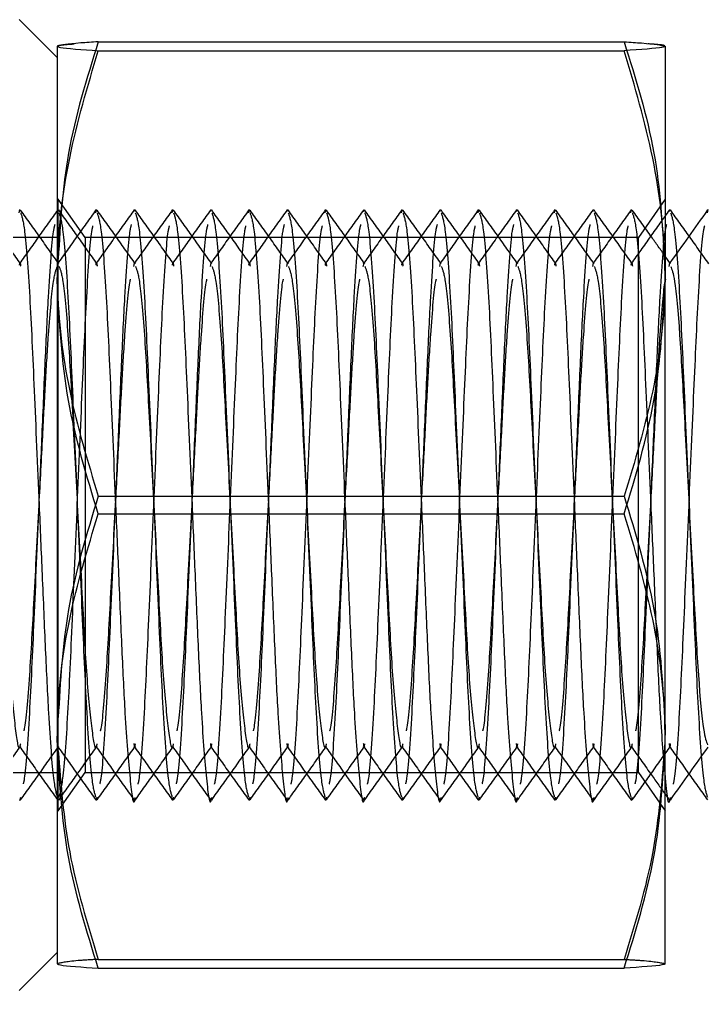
# Model space of a CAD drawing. Header units: metres. Extents: x 0 to 21025, y 0 to 14850.
# Drawn here: x 2282.36 to 2300.36, y 13171.98 to 13197.38 of the extents above; entities that cross this region are included whole.
import ezdxf

# ---------------------------------------------------------------- set-up
doc = ezdxf.new("R2010")
doc.units = ezdxf.units.M
doc.header["$LTSCALE"] = 25
doc.linetypes.add('HIDDEN2', pattern=[4.7625, 3.175, -1.5875])
doc.layers.add('SL4', color=4, linetype='Continuous')
doc.layers.add('ST1', color=7, linetype='HIDDEN2')

msp = doc.modelspace()

# ---------------------------------------------------------------- linework, layer by layer
at = {"layer": 'SL4'}
for p, q in [((2283.346, 13196.381), (2282.346, 13197.381)), ((2283.347, 13196.683), (2283.346, 13196.681)), ((2283.346, 13196.68), (2283.346, 13190.507)), ((2284.418, 13196.795), (2298.174, 13196.795)), ((2299.246, 13196.68), (2299.246, 13190.507)), ((2284.418, 13196.564), (2298.174, 13196.564)), ((2300.352, 13192.324), (2300.37, 13192.409)), ((2299.39, 13190.988), (2299.246, 13191.191)), ((2283.346, 13190.507), (2283.346, 13178.509)), ((2299.246, 13178.509), (2299.246, 13190.507)), ((2284.418, 13184.45), (2298.174, 13184.45)), ((2283.346, 13178.509), (2283.346, 13172.683)), ((2299.246, 13172.683), (2299.246, 13178.509)), ((2299.246, 13177.119), (2299.36, 13176.958)), ((2282.346, 13171.981), (2283.346, 13172.981)), ((2284.418, 13172.567), (2298.174, 13172.567)), ((2299.245, 13172.68), (2299.246, 13172.681))]:
    msp.add_line(p, q, dxfattribs=at)
for points, knots in [([(2284.418, 13196.795), (2284.256, 13196.785), (2283.628, 13196.748), (2283.466, 13196.709), (2283.346, 13196.68)], [0, 0, 0, 0, 0.2575513, 1, 1, 1, 1]), ([(2283.346, 13196.68), (2283.362, 13196.669), (2283.421, 13196.63), (2283.996, 13196.592), (2284.418, 13196.564)], [0, 0, 0, 0, 0.268634, 1, 1, 1, 1]), ([(2298.174, 13196.795), (2298.336, 13196.785), (2298.964, 13196.748), (2299.126, 13196.709), (2299.246, 13196.68)], [0, 0, 0, 0, 0.257551, 1, 1, 1, 1]), ([(2299.246, 13196.68), (2299.23, 13196.669), (2299.171, 13196.63), (2298.595, 13196.592), (2298.174, 13196.564)], [0, 0, 0, 0, 0.268634, 1, 1, 1, 1]), ([(2283.346, 13190.507), (2283.347, 13190.651), (2283.357, 13191.738), (2283.591, 13193.788), (2284.14, 13195.633), (2284.418, 13196.564)], [0, 0, 0, 0, 0.0700986, 0.5307888, 1, 1, 1, 1]), ([(2299.246, 13190.507), (2299.244, 13190.651), (2299.235, 13191.738), (2299.001, 13193.788), (2298.451, 13195.633), (2298.174, 13196.564)], [0, 0, 0, 0, 0.0700986, 0.5307888, 1, 1, 1, 1]), ([(2300.354, 13192.397), (2300.187, 13192.162), (2299.859, 13191.702), (2299.531, 13191.241), (2299.37, 13191.016)], [0, 0, 0, 0, 0.510193, 1, 1, 1, 1]), ([(2299.391, 13190.923), (2299.424, 13190.841), (2299.498, 13190.656), (2299.627, 13189.253), (2299.74, 13187.167), (2299.87, 13184.681), (2300.001, 13182.196), (2300.113, 13180.107), (2300.245, 13178.683), (2300.322, 13178.497), (2300.357, 13178.41)], [0, 0, 0, 0, 0.106972, 0.238781, 0.365377, 0.496042, 0.626708, 0.753304, 0.885113, 1, 1, 1, 1]), ([(2284.418, 13184.45), (2284.118, 13185.434), (2283.513, 13187.419), (2283.402, 13189.472), (2283.346, 13190.507)], [0, 0, 0, 0, 0.495458, 1, 1, 1, 1]), ([(2298.174, 13184.45), (2298.473, 13185.434), (2299.078, 13187.419), (2299.19, 13189.472), (2299.246, 13190.507)], [0, 0, 0, 0, 0.495458, 1, 1, 1, 1]), ([(2283.346, 13178.509), (2283.347, 13178.65), (2283.357, 13179.716), (2283.591, 13181.727), (2284.14, 13183.537), (2284.418, 13184.45)], [0, 0, 0, 0, 0.0700986, 0.5307888, 1, 1, 1, 1]), ([(2299.246, 13178.509), (2299.244, 13178.65), (2299.235, 13179.716), (2299.001, 13181.727), (2298.451, 13183.537), (2298.174, 13184.45)], [0, 0, 0, 0, 0.070099, 0.530789, 1, 1, 1, 1]), ([(2284.418, 13172.567), (2284.118, 13173.532), (2283.513, 13175.48), (2283.402, 13177.493), (2283.346, 13178.509)], [0, 0, 0, 0, 0.495458, 1, 1, 1, 1]), ([(2298.174, 13172.567), (2298.473, 13173.532), (2299.078, 13175.48), (2299.19, 13177.493), (2299.246, 13178.509)], [0, 0, 0, 0, 0.495458, 1, 1, 1, 1]), ([(2299.386, 13176.965), (2299.553, 13177.2), (2299.881, 13177.661), (2300.21, 13178.121), (2300.371, 13178.347)], [0, 0, 0, 0, 0.509687, 1, 1, 1, 1]), ([(2299.246, 13177.563), (2299.246, 13177.553), (2299.29, 13176.986), (2299.335, 13176.767), (2299.382, 13177.006), (2299.387, 13177.035)], [0, 0, 0, 0, 0.015423, 0.878672, 1, 1, 1, 1]), ([(2283.346, 13172.683), (2283.362, 13172.672), (2283.421, 13172.633), (2283.996, 13172.595), (2284.418, 13172.567)], [0, 0, 0, 0, 0.268634, 1, 1, 1, 1]), ([(2299.246, 13172.683), (2299.23, 13172.672), (2299.171, 13172.633), (2298.595, 13172.595), (2298.174, 13172.567)], [0, 0, 0, 0, 0.268634, 1, 1, 1, 1])]:
    msp.add_open_spline(points, degree=3, knots=knots, dxfattribs=at)
at = {"layer": 'ST1'}
for p, q in [((2299.246, 13196.681), (2299.245, 13196.683)), ((2283.371, 13192.681), (2283.346, 13192.681)), ((2284.071, 13191.681), (2283.371, 13192.681)), ((2283.371, 13176.681), (2283.371, 13192.68)), ((2299.246, 13192.681), (2298.546, 13191.681)), ((2282.352, 13192.324), (2282.37, 13192.409)), ((2284.352, 13192.324), (2284.37, 13192.409)), ((2285.359, 13192.357), (2285.37, 13192.409)), ((2286.352, 13192.324), (2286.37, 13192.409)), ((2287.359, 13192.357), (2287.37, 13192.409)), ((2288.352, 13192.324), (2288.37, 13192.409)), ((2289.359, 13192.357), (2289.37, 13192.409)), ((2290.352, 13192.324), (2290.37, 13192.409)), ((2291.359, 13192.357), (2291.37, 13192.409)), ((2292.352, 13192.324), (2292.37, 13192.409)), ((2293.359, 13192.357), (2293.37, 13192.409)), ((2294.352, 13192.324), (2294.37, 13192.409)), ((2295.359, 13192.357), (2295.37, 13192.409)), ((2296.352, 13192.324), (2296.37, 13192.409)), ((2297.359, 13192.357), (2297.37, 13192.409)), ((2298.352, 13192.324), (2298.37, 13192.409)), ((2299.359, 13192.357), (2299.37, 13192.409)), ((2283.346, 13191.681), (2258.346, 13191.681)), ((2284.071, 13191.681), (2284.071, 13177.682)), ((2298.546, 13191.681), (2284.071, 13191.681)), ((2298.546, 13177.681), (2298.546, 13191.68)), ((2285.35, 13190.923), (2285.37, 13191.003)), ((2287.35, 13190.923), (2287.37, 13191.003)), ((2289.35, 13190.923), (2289.37, 13191.003)), ((2291.35, 13190.923), (2291.37, 13191.003)), ((2293.35, 13190.923), (2293.37, 13191.003)), ((2295.35, 13190.923), (2295.37, 13191.003)), ((2297.35, 13190.923), (2297.37, 13191.003)), ((2299.37, 13191.016), (2299.35, 13190.988)), ((2299.35, 13190.923), (2299.37, 13191.003)), ((2284.418, 13184.912), (2298.174, 13184.912)), ((2283.346, 13178.855), (2283.351, 13178.453)), ((2299.246, 13178.855), (2299.24, 13178.453)), ((2258.346, 13177.681), (2283.346, 13177.681)), ((2283.371, 13176.681), (2284.071, 13177.681)), ((2284.071, 13177.681), (2298.546, 13177.681)), ((2298.546, 13177.681), (2299.246, 13176.681)), ((2282.37, 13176.954), (2282.389, 13177.042)), ((2284.37, 13176.954), (2284.389, 13177.042)), ((2286.37, 13176.954), (2286.389, 13177.042)), ((2288.37, 13176.954), (2288.389, 13177.042)), ((2290.37, 13176.954), (2290.389, 13177.042)), ((2292.37, 13176.954), (2292.389, 13177.042)), ((2294.37, 13176.954), (2294.389, 13177.042)), ((2296.37, 13176.954), (2296.389, 13177.042)), ((2298.37, 13176.954), (2298.389, 13177.042)), ((2283.346, 13176.681), (2283.371, 13176.681)), ((2284.418, 13172.798), (2298.174, 13172.798)), ((2299.222, 13172.68), (2299.246, 13172.683))]:
    msp.add_line(p, q, dxfattribs=at)
for points, knots in [([(2283.355, 13196.683), (2283.36, 13196.692), (2283.372, 13196.712), (2283.645, 13196.731), (2283.789, 13196.741)], [0, 0, 0, 0, 0.475202, 1, 1, 1, 1]), ([(2284.418, 13196.795), (2284.116, 13195.83), (2283.534, 13193.968), (2283.424, 13192.043), (2283.371, 13191.115)], [0, 0, 0, 0, 0.518025, 1, 1, 1, 1]), ([(2298.174, 13196.795), (2298.475, 13195.83), (2299.06, 13193.958), (2299.17, 13192.023), (2299.223, 13191.085)], [0, 0, 0, 0, 0.5152999, 1, 1, 1, 1]), ([(2299.237, 13196.683), (2299.231, 13196.692), (2299.219, 13196.712), (2298.946, 13196.731), (2298.803, 13196.741)], [0, 0, 0, 0, 0.475213, 1, 1, 1, 1]), ([(2282.39, 13190.989), (2282.222, 13191.223), (2281.888, 13191.693), (2281.553, 13192.163), (2281.386, 13192.397)], [0, 0, 0, 0, 0.499937, 1, 1, 1, 1]), ([(2283.36, 13192.404), (2283.193, 13192.169), (2282.859, 13191.7), (2282.525, 13191.231), (2282.357, 13190.997)], [0, 0, 0, 0, 0.500035, 1, 1, 1, 1]), ([(2283.39, 13190.988), (2283.223, 13191.223), (2282.889, 13191.692), (2282.554, 13192.161), (2282.387, 13192.395)], [0, 0, 0, 0, 0.49997, 1, 1, 1, 1]), ([(2282.389, 13192.32), (2282.423, 13192.218), (2282.498, 13191.992), (2282.627, 13190.27), (2282.74, 13187.721), (2282.853, 13185.083), (2282.954, 13182.757), (2283.033, 13180.862), (2283.127, 13178.922), (2283.246, 13177.34), (2283.323, 13177.113), (2283.359, 13177.006)], [0, 0, 0, 0, 0.1083278, 0.2394956, 0.3654849, 0.4955173, 0.5738097, 0.663359, 0.7524373, 0.8836052, 1, 1, 1, 1]), ([(2284.354, 13192.397), (2284.187, 13192.162), (2283.852, 13191.692), (2283.518, 13191.223), (2283.35, 13190.988)], [0, 0, 0, 0, 0.50006, 1, 1, 1, 1]), ([(2284.39, 13190.989), (2284.222, 13191.223), (2283.888, 13191.693), (2283.553, 13192.163), (2283.386, 13192.397)], [0, 0, 0, 0, 0.499937, 1, 1, 1, 1]), ([(2283.387, 13192.327), (2283.422, 13192.224), (2283.497, 13191.997), (2283.627, 13190.271), (2283.74, 13187.719), (2283.87, 13184.681), (2284.001, 13181.643), (2284.113, 13179.092), (2284.243, 13177.367), (2284.318, 13177.141), (2284.352, 13177.038)], [0, 0, 0, 0, 0.110571, 0.242596, 0.369408, 0.50029, 0.631172, 0.757984, 0.890008, 1, 1, 1, 1]), ([(2285.36, 13192.404), (2285.193, 13192.169), (2284.859, 13191.7), (2284.525, 13191.231), (2284.357, 13190.997)], [0, 0, 0, 0, 0.500035, 1, 1, 1, 1]), ([(2285.39, 13190.988), (2285.223, 13191.223), (2284.889, 13191.692), (2284.554, 13192.161), (2284.387, 13192.395)], [0, 0, 0, 0, 0.49997, 1, 1, 1, 1]), ([(2284.389, 13192.32), (2284.423, 13192.218), (2284.498, 13191.992), (2284.627, 13190.27), (2284.74, 13187.721), (2284.853, 13185.083), (2284.954, 13182.756), (2285.033, 13180.868), (2285.127, 13178.898), (2285.25, 13177.427), (2285.335, 13176.76), (2285.382, 13177.005), (2285.387, 13177.035)], [0, 0, 0, 0, 0.105235, 0.232658, 0.35505, 0.481371, 0.557428, 0.64442, 0.730956, 0.858379, 0.982548, 1, 1, 1, 1]), ([(2286.354, 13192.397), (2286.187, 13192.162), (2285.852, 13191.692), (2285.518, 13191.223), (2285.35, 13190.988)], [0, 0, 0, 0, 0.5000596, 1, 1, 1, 1]), ([(2286.39, 13190.989), (2286.222, 13191.223), (2285.888, 13191.693), (2285.553, 13192.163), (2285.386, 13192.397)], [0, 0, 0, 0, 0.499937, 1, 1, 1, 1]), ([(2285.387, 13192.327), (2285.422, 13192.224), (2285.497, 13191.997), (2285.627, 13190.271), (2285.74, 13187.719), (2285.87, 13184.681), (2286.001, 13181.643), (2286.113, 13179.092), (2286.243, 13177.367), (2286.318, 13177.141), (2286.352, 13177.038)], [0, 0, 0, 0, 0.110571, 0.242596, 0.369408, 0.50029, 0.631172, 0.757984, 0.890008, 1, 1, 1, 1]), ([(2287.36, 13192.404), (2287.193, 13192.169), (2286.859, 13191.7), (2286.525, 13191.231), (2286.357, 13190.997)], [0, 0, 0, 0, 0.500035, 1, 1, 1, 1]), ([(2287.39, 13190.988), (2287.223, 13191.223), (2286.889, 13191.692), (2286.554, 13192.161), (2286.387, 13192.395)], [0, 0, 0, 0, 0.49997, 1, 1, 1, 1]), ([(2286.389, 13192.32), (2286.423, 13192.218), (2286.498, 13191.992), (2286.627, 13190.27), (2286.74, 13187.721), (2286.853, 13185.083), (2286.954, 13182.756), (2287.033, 13180.868), (2287.127, 13178.898), (2287.25, 13177.427), (2287.335, 13176.76), (2287.382, 13177.005), (2287.387, 13177.035)], [0, 0, 0, 0, 0.1052351, 0.2326582, 0.3550505, 0.4813706, 0.5574277, 0.6444204, 0.7309556, 0.8583788, 0.9825482, 1, 1, 1, 1]), ([(2288.354, 13192.397), (2288.187, 13192.162), (2287.852, 13191.692), (2287.518, 13191.223), (2287.35, 13190.988)], [0, 0, 0, 0, 0.50006, 1, 1, 1, 1]), ([(2288.39, 13190.989), (2288.222, 13191.223), (2287.888, 13191.693), (2287.553, 13192.163), (2287.386, 13192.397)], [0, 0, 0, 0, 0.499937, 1, 1, 1, 1]), ([(2287.387, 13192.327), (2287.422, 13192.224), (2287.497, 13191.997), (2287.627, 13190.271), (2287.74, 13187.719), (2287.87, 13184.681), (2288.001, 13181.643), (2288.113, 13179.092), (2288.243, 13177.367), (2288.318, 13177.141), (2288.352, 13177.038)], [0, 0, 0, 0, 0.110571, 0.242596, 0.369408, 0.50029, 0.631172, 0.757984, 0.890008, 1, 1, 1, 1]), ([(2289.36, 13192.404), (2289.193, 13192.169), (2288.859, 13191.7), (2288.525, 13191.231), (2288.357, 13190.997)], [0, 0, 0, 0, 0.500035, 1, 1, 1, 1]), ([(2289.39, 13190.988), (2289.223, 13191.223), (2288.889, 13191.692), (2288.554, 13192.161), (2288.387, 13192.395)], [0, 0, 0, 0, 0.49997, 1, 1, 1, 1]), ([(2288.389, 13192.32), (2288.423, 13192.218), (2288.498, 13191.992), (2288.627, 13190.27), (2288.74, 13187.721), (2288.853, 13185.083), (2288.954, 13182.756), (2289.033, 13180.868), (2289.127, 13178.898), (2289.25, 13177.427), (2289.335, 13176.76), (2289.382, 13177.005), (2289.387, 13177.035)], [0, 0, 0, 0, 0.105235, 0.232658, 0.35505, 0.481371, 0.557428, 0.64442, 0.730956, 0.858379, 0.982548, 1, 1, 1, 1]), ([(2290.354, 13192.397), (2290.187, 13192.162), (2289.852, 13191.692), (2289.518, 13191.223), (2289.35, 13190.988)], [0, 0, 0, 0, 0.5000596, 1, 1, 1, 1]), ([(2290.39, 13190.989), (2290.222, 13191.223), (2289.888, 13191.693), (2289.553, 13192.163), (2289.386, 13192.397)], [0, 0, 0, 0, 0.4999369, 1, 1, 1, 1]), ([(2289.387, 13192.327), (2289.422, 13192.224), (2289.497, 13191.997), (2289.627, 13190.271), (2289.74, 13187.719), (2289.87, 13184.681), (2290.001, 13181.643), (2290.113, 13179.092), (2290.243, 13177.367), (2290.318, 13177.141), (2290.352, 13177.038)], [0, 0, 0, 0, 0.110571, 0.242596, 0.369408, 0.50029, 0.631172, 0.757984, 0.890008, 1, 1, 1, 1]), ([(2291.36, 13192.404), (2291.193, 13192.169), (2290.859, 13191.7), (2290.525, 13191.231), (2290.357, 13190.997)], [0, 0, 0, 0, 0.500035, 1, 1, 1, 1]), ([(2291.39, 13190.988), (2291.223, 13191.223), (2290.889, 13191.692), (2290.554, 13192.161), (2290.387, 13192.395)], [0, 0, 0, 0, 0.49997, 1, 1, 1, 1]), ([(2290.389, 13192.32), (2290.423, 13192.218), (2290.498, 13191.992), (2290.627, 13190.27), (2290.74, 13187.721), (2290.853, 13185.083), (2290.954, 13182.756), (2291.033, 13180.868), (2291.127, 13178.898), (2291.25, 13177.427), (2291.335, 13176.76), (2291.382, 13177.005), (2291.387, 13177.035)], [0, 0, 0, 0, 0.105235, 0.232658, 0.35505, 0.481371, 0.557428, 0.64442, 0.730956, 0.858379, 0.982548, 1, 1, 1, 1]), ([(2292.354, 13192.397), (2292.187, 13192.162), (2291.852, 13191.692), (2291.518, 13191.223), (2291.35, 13190.988)], [0, 0, 0, 0, 0.50006, 1, 1, 1, 1]), ([(2292.39, 13190.989), (2292.222, 13191.223), (2291.888, 13191.693), (2291.553, 13192.163), (2291.386, 13192.397)], [0, 0, 0, 0, 0.499937, 1, 1, 1, 1]), ([(2291.387, 13192.327), (2291.422, 13192.224), (2291.497, 13191.997), (2291.627, 13190.271), (2291.74, 13187.719), (2291.87, 13184.681), (2292.001, 13181.643), (2292.113, 13179.092), (2292.243, 13177.367), (2292.318, 13177.141), (2292.352, 13177.038)], [0, 0, 0, 0, 0.1105714, 0.242596, 0.3694081, 0.5002899, 0.6311716, 0.7579837, 0.8900083, 1, 1, 1, 1]), ([(2293.36, 13192.404), (2293.193, 13192.169), (2292.859, 13191.7), (2292.525, 13191.231), (2292.357, 13190.997)], [0, 0, 0, 0, 0.500035, 1, 1, 1, 1]), ([(2293.39, 13190.988), (2293.223, 13191.223), (2292.889, 13191.692), (2292.554, 13192.161), (2292.387, 13192.395)], [0, 0, 0, 0, 0.49997, 1, 1, 1, 1]), ([(2292.389, 13192.32), (2292.423, 13192.218), (2292.498, 13191.992), (2292.627, 13190.27), (2292.74, 13187.721), (2292.853, 13185.083), (2292.954, 13182.756), (2293.033, 13180.868), (2293.127, 13178.898), (2293.25, 13177.427), (2293.335, 13176.76), (2293.382, 13177.005), (2293.387, 13177.035)], [0, 0, 0, 0, 0.105235, 0.232658, 0.35505, 0.481371, 0.557428, 0.64442, 0.730956, 0.858379, 0.982548, 1, 1, 1, 1]), ([(2294.354, 13192.397), (2294.187, 13192.162), (2293.852, 13191.692), (2293.518, 13191.223), (2293.35, 13190.988)], [0, 0, 0, 0, 0.50006, 1, 1, 1, 1]), ([(2294.39, 13190.989), (2294.222, 13191.223), (2293.888, 13191.693), (2293.553, 13192.163), (2293.386, 13192.397)], [0, 0, 0, 0, 0.499937, 1, 1, 1, 1]), ([(2293.387, 13192.327), (2293.422, 13192.224), (2293.497, 13191.997), (2293.627, 13190.271), (2293.74, 13187.719), (2293.87, 13184.681), (2294.001, 13181.643), (2294.113, 13179.092), (2294.243, 13177.367), (2294.318, 13177.141), (2294.352, 13177.038)], [0, 0, 0, 0, 0.1105714, 0.242596, 0.3694081, 0.5002899, 0.6311716, 0.7579837, 0.8900083, 1, 1, 1, 1]), ([(2295.36, 13192.404), (2295.193, 13192.169), (2294.859, 13191.7), (2294.525, 13191.231), (2294.357, 13190.997)], [0, 0, 0, 0, 0.5000352, 1, 1, 1, 1]), ([(2295.39, 13190.988), (2295.223, 13191.223), (2294.889, 13191.692), (2294.554, 13192.161), (2294.387, 13192.395)], [0, 0, 0, 0, 0.49997, 1, 1, 1, 1]), ([(2294.389, 13192.32), (2294.423, 13192.218), (2294.498, 13191.992), (2294.627, 13190.27), (2294.74, 13187.721), (2294.853, 13185.083), (2294.954, 13182.756), (2295.033, 13180.868), (2295.127, 13178.898), (2295.25, 13177.427), (2295.335, 13176.76), (2295.382, 13177.005), (2295.387, 13177.035)], [0, 0, 0, 0, 0.105235, 0.232658, 0.35505, 0.481371, 0.557428, 0.64442, 0.730956, 0.858379, 0.982548, 1, 1, 1, 1]), ([(2296.354, 13192.397), (2296.187, 13192.162), (2295.852, 13191.692), (2295.518, 13191.223), (2295.35, 13190.988)], [0, 0, 0, 0, 0.50006, 1, 1, 1, 1]), ([(2296.39, 13190.989), (2296.222, 13191.223), (2295.888, 13191.693), (2295.553, 13192.163), (2295.386, 13192.397)], [0, 0, 0, 0, 0.499937, 1, 1, 1, 1]), ([(2295.387, 13192.327), (2295.422, 13192.224), (2295.497, 13191.997), (2295.627, 13190.271), (2295.74, 13187.719), (2295.87, 13184.681), (2296.001, 13181.643), (2296.113, 13179.092), (2296.243, 13177.367), (2296.318, 13177.141), (2296.352, 13177.038)], [0, 0, 0, 0, 0.1105714, 0.242596, 0.3694081, 0.5002899, 0.6311716, 0.7579837, 0.8900083, 1, 1, 1, 1]), ([(2297.36, 13192.404), (2297.193, 13192.169), (2296.859, 13191.7), (2296.525, 13191.231), (2296.357, 13190.997)], [0, 0, 0, 0, 0.5000352, 1, 1, 1, 1]), ([(2297.39, 13190.988), (2297.223, 13191.223), (2296.889, 13191.692), (2296.554, 13192.161), (2296.387, 13192.395)], [0, 0, 0, 0, 0.49997, 1, 1, 1, 1]), ([(2296.389, 13192.32), (2296.423, 13192.218), (2296.498, 13191.992), (2296.627, 13190.27), (2296.74, 13187.721), (2296.853, 13185.083), (2296.954, 13182.756), (2297.033, 13180.868), (2297.127, 13178.898), (2297.25, 13177.427), (2297.335, 13176.76), (2297.382, 13177.005), (2297.387, 13177.035)], [0, 0, 0, 0, 0.105235, 0.232658, 0.35505, 0.481371, 0.557428, 0.64442, 0.730956, 0.858379, 0.982548, 1, 1, 1, 1]), ([(2298.354, 13192.397), (2298.187, 13192.162), (2297.852, 13191.692), (2297.518, 13191.223), (2297.35, 13190.988)], [0, 0, 0, 0, 0.5000596, 1, 1, 1, 1]), ([(2298.39, 13190.989), (2298.222, 13191.223), (2297.888, 13191.693), (2297.553, 13192.163), (2297.386, 13192.397)], [0, 0, 0, 0, 0.4999369, 1, 1, 1, 1]), ([(2297.387, 13192.327), (2297.422, 13192.224), (2297.497, 13191.997), (2297.627, 13190.271), (2297.74, 13187.719), (2297.87, 13184.681), (2298.001, 13181.643), (2298.113, 13179.092), (2298.243, 13177.367), (2298.318, 13177.141), (2298.352, 13177.038)], [0, 0, 0, 0, 0.1105714, 0.242596, 0.3694081, 0.5002899, 0.6311716, 0.7579837, 0.8900083, 1, 1, 1, 1]), ([(2299.36, 13192.404), (2299.193, 13192.169), (2298.859, 13191.7), (2298.525, 13191.231), (2298.357, 13190.997)], [0, 0, 0, 0, 0.500035, 1, 1, 1, 1]), ([(2299.246, 13191.191), (2299.127, 13191.358), (2298.841, 13191.759), (2298.554, 13192.161), (2298.387, 13192.395)], [0, 0, 0, 0, 0.4159309, 1, 1, 1, 1]), ([(2298.389, 13192.32), (2298.423, 13192.218), (2298.498, 13191.992), (2298.627, 13190.27), (2298.74, 13187.721), (2298.853, 13185.084), (2298.954, 13182.755), (2299.033, 13180.873), (2299.126, 13178.89), (2299.201, 13178.056), (2299.246, 13177.563)], [0, 0, 0, 0, 0.122915, 0.271746, 0.414701, 0.562244, 0.651079, 0.752687, 0.85376, 1, 1, 1, 1]), ([(2300.39, 13190.989), (2300.222, 13191.223), (2299.888, 13191.693), (2299.553, 13192.163), (2299.386, 13192.397)], [0, 0, 0, 0, 0.499937, 1, 1, 1, 1]), ([(2299.387, 13192.327), (2299.422, 13192.224), (2299.497, 13191.997), (2299.627, 13190.271), (2299.74, 13187.719), (2299.87, 13184.681), (2300.001, 13181.643), (2300.113, 13179.092), (2300.243, 13177.367), (2300.318, 13177.141), (2300.352, 13177.038)], [0, 0, 0, 0, 0.110571, 0.242596, 0.369408, 0.50029, 0.631172, 0.757984, 0.890008, 1, 1, 1, 1]), ([(2282.461, 13177.385), (2282.471, 13177.426), (2282.523, 13177.631), (2282.627, 13179.128), (2282.74, 13181.631), (2282.853, 13184.282), (2282.954, 13186.604), (2283.033, 13188.506), (2283.126, 13190.417), (2283.22, 13191.759), (2283.274, 13191.965), (2283.287, 13192.014)], [0, 0, 0, 0, 0.038658, 0.193158, 0.341558, 0.49472, 0.586939, 0.692417, 0.79734, 0.95184, 1, 1, 1, 1]), ([(2284.461, 13177.385), (2284.471, 13177.426), (2284.523, 13177.631), (2284.627, 13179.128), (2284.74, 13181.631), (2284.853, 13184.282), (2284.954, 13186.604), (2285.033, 13188.506), (2285.126, 13190.417), (2285.22, 13191.759), (2285.274, 13191.965), (2285.287, 13192.014)], [0, 0, 0, 0, 0.038658, 0.193158, 0.341558, 0.49472, 0.586939, 0.692417, 0.79734, 0.95184, 1, 1, 1, 1]), ([(2286.461, 13177.385), (2286.471, 13177.426), (2286.523, 13177.631), (2286.627, 13179.128), (2286.74, 13181.631), (2286.853, 13184.282), (2286.954, 13186.604), (2287.033, 13188.506), (2287.126, 13190.417), (2287.22, 13191.759), (2287.274, 13191.965), (2287.287, 13192.014)], [0, 0, 0, 0, 0.038658, 0.193158, 0.341558, 0.49472, 0.586939, 0.692417, 0.79734, 0.95184, 1, 1, 1, 1]), ([(2288.461, 13177.385), (2288.471, 13177.426), (2288.523, 13177.631), (2288.627, 13179.128), (2288.74, 13181.631), (2288.853, 13184.282), (2288.954, 13186.604), (2289.033, 13188.506), (2289.126, 13190.417), (2289.22, 13191.759), (2289.274, 13191.965), (2289.287, 13192.014)], [0, 0, 0, 0, 0.038658, 0.193158, 0.341558, 0.49472, 0.586939, 0.692417, 0.79734, 0.95184, 1, 1, 1, 1]), ([(2290.461, 13177.385), (2290.471, 13177.426), (2290.523, 13177.631), (2290.627, 13179.128), (2290.74, 13181.631), (2290.853, 13184.282), (2290.954, 13186.604), (2291.033, 13188.506), (2291.126, 13190.417), (2291.22, 13191.759), (2291.274, 13191.965), (2291.287, 13192.014)], [0, 0, 0, 0, 0.038658, 0.193158, 0.341558, 0.49472, 0.586939, 0.692417, 0.79734, 0.95184, 1, 1, 1, 1]), ([(2292.461, 13177.385), (2292.471, 13177.426), (2292.523, 13177.631), (2292.627, 13179.128), (2292.74, 13181.631), (2292.853, 13184.282), (2292.954, 13186.604), (2293.033, 13188.506), (2293.126, 13190.417), (2293.22, 13191.759), (2293.274, 13191.965), (2293.287, 13192.014)], [0, 0, 0, 0, 0.0386582, 0.1931578, 0.3415577, 0.4947199, 0.5869387, 0.6924168, 0.7973402, 0.9518398, 1, 1, 1, 1]), ([(2294.461, 13177.385), (2294.471, 13177.426), (2294.523, 13177.631), (2294.627, 13179.128), (2294.74, 13181.631), (2294.853, 13184.282), (2294.954, 13186.604), (2295.033, 13188.506), (2295.126, 13190.417), (2295.22, 13191.759), (2295.274, 13191.965), (2295.287, 13192.014)], [0, 0, 0, 0, 0.038658, 0.193158, 0.341558, 0.49472, 0.586939, 0.692417, 0.79734, 0.95184, 1, 1, 1, 1]), ([(2296.461, 13177.385), (2296.471, 13177.426), (2296.523, 13177.631), (2296.627, 13179.128), (2296.74, 13181.631), (2296.853, 13184.282), (2296.954, 13186.604), (2297.033, 13188.506), (2297.126, 13190.417), (2297.22, 13191.759), (2297.274, 13191.965), (2297.287, 13192.014)], [0, 0, 0, 0, 0.038658, 0.193158, 0.341558, 0.49472, 0.586939, 0.692417, 0.79734, 0.95184, 1, 1, 1, 1]), ([(2298.461, 13177.385), (2298.471, 13177.426), (2298.523, 13177.631), (2298.627, 13179.128), (2298.74, 13181.631), (2298.853, 13184.282), (2298.954, 13186.604), (2299.033, 13188.506), (2299.126, 13190.417), (2299.22, 13191.759), (2299.274, 13191.965), (2299.287, 13192.014)], [0, 0, 0, 0, 0.038658, 0.193158, 0.341558, 0.49472, 0.586939, 0.692417, 0.79734, 0.95184, 1, 1, 1, 1]), ([(2283.387, 13177.035), (2283.422, 13177.139), (2283.497, 13177.365), (2283.627, 13179.091), (2283.74, 13181.644), (2283.87, 13184.679), (2284.001, 13187.729), (2284.113, 13190.235), (2284.218, 13191.735), (2284.27, 13191.94), (2284.28, 13191.982)], [0, 0, 0, 0, 0.119666, 0.26255, 0.399793, 0.54144, 0.683087, 0.820329, 0.963213, 1, 1, 1, 1]), ([(2285.46, 13177.378), (2285.47, 13177.42), (2285.523, 13177.626), (2285.627, 13179.127), (2285.74, 13181.634), (2285.87, 13184.681), (2286.001, 13187.728), (2286.113, 13190.235), (2286.218, 13191.735), (2286.27, 13191.94), (2286.28, 13191.982)], [0, 0, 0, 0, 0.040767, 0.196457, 0.346, 0.500342, 0.654684, 0.804227, 0.959916, 1, 1, 1, 1]), ([(2287.46, 13177.378), (2287.47, 13177.42), (2287.523, 13177.626), (2287.627, 13179.127), (2287.74, 13181.634), (2287.87, 13184.681), (2288.001, 13187.728), (2288.113, 13190.235), (2288.218, 13191.735), (2288.27, 13191.94), (2288.28, 13191.982)], [0, 0, 0, 0, 0.040767, 0.196457, 0.346, 0.500342, 0.654684, 0.804227, 0.959916, 1, 1, 1, 1]), ([(2289.46, 13177.378), (2289.47, 13177.42), (2289.523, 13177.626), (2289.627, 13179.127), (2289.74, 13181.634), (2289.87, 13184.681), (2290.001, 13187.728), (2290.113, 13190.235), (2290.218, 13191.735), (2290.27, 13191.94), (2290.28, 13191.982)], [0, 0, 0, 0, 0.040767, 0.196457, 0.346, 0.500342, 0.654684, 0.804227, 0.959916, 1, 1, 1, 1]), ([(2291.46, 13177.378), (2291.47, 13177.42), (2291.523, 13177.626), (2291.627, 13179.127), (2291.74, 13181.634), (2291.87, 13184.681), (2292.001, 13187.728), (2292.113, 13190.235), (2292.218, 13191.735), (2292.27, 13191.94), (2292.28, 13191.982)], [0, 0, 0, 0, 0.040767, 0.196457, 0.346, 0.500342, 0.654684, 0.804227, 0.959916, 1, 1, 1, 1]), ([(2293.46, 13177.378), (2293.47, 13177.42), (2293.523, 13177.626), (2293.627, 13179.127), (2293.74, 13181.634), (2293.87, 13184.681), (2294.001, 13187.728), (2294.113, 13190.235), (2294.218, 13191.735), (2294.27, 13191.94), (2294.28, 13191.982)], [0, 0, 0, 0, 0.040767, 0.196457, 0.346, 0.500342, 0.654684, 0.804227, 0.959916, 1, 1, 1, 1]), ([(2295.46, 13177.378), (2295.47, 13177.42), (2295.523, 13177.626), (2295.627, 13179.127), (2295.74, 13181.634), (2295.87, 13184.681), (2296.001, 13187.728), (2296.113, 13190.235), (2296.218, 13191.735), (2296.27, 13191.94), (2296.28, 13191.982)], [0, 0, 0, 0, 0.0407674, 0.196457, 0.3459999, 0.5003418, 0.6546838, 0.8042266, 0.9599163, 1, 1, 1, 1]), ([(2297.46, 13177.378), (2297.47, 13177.42), (2297.523, 13177.626), (2297.627, 13179.127), (2297.74, 13181.634), (2297.87, 13184.681), (2298.001, 13187.728), (2298.113, 13190.235), (2298.218, 13191.735), (2298.27, 13191.94), (2298.28, 13191.982)], [0, 0, 0, 0, 0.040767, 0.196457, 0.346, 0.500342, 0.654684, 0.804227, 0.959916, 1, 1, 1, 1]), ([(2299.46, 13177.378), (2299.47, 13177.42), (2299.523, 13177.626), (2299.627, 13179.127), (2299.74, 13181.634), (2299.87, 13184.681), (2300.001, 13187.728), (2300.113, 13190.235), (2300.218, 13191.735), (2300.27, 13191.94), (2300.28, 13191.982)], [0, 0, 0, 0, 0.040767, 0.196457, 0.346, 0.500342, 0.654684, 0.804227, 0.959916, 1, 1, 1, 1]), ([(2282.357, 13190.953), (2282.362, 13190.976), (2282.373, 13191.035), (2282.384, 13190.966), (2282.39, 13190.924)], [0, 0, 0, 0, 0.390533, 1, 1, 1, 1]), ([(2284.357, 13190.953), (2284.362, 13190.976), (2284.373, 13191.035), (2284.384, 13190.966), (2284.39, 13190.924)], [0, 0, 0, 0, 0.390533, 1, 1, 1, 1]), ([(2286.357, 13190.953), (2286.362, 13190.976), (2286.373, 13191.035), (2286.384, 13190.966), (2286.39, 13190.924)], [0, 0, 0, 0, 0.390533, 1, 1, 1, 1]), ([(2288.357, 13190.953), (2288.362, 13190.976), (2288.373, 13191.035), (2288.384, 13190.966), (2288.39, 13190.924)], [0, 0, 0, 0, 0.390533, 1, 1, 1, 1]), ([(2290.357, 13190.953), (2290.362, 13190.976), (2290.373, 13191.035), (2290.384, 13190.966), (2290.39, 13190.924)], [0, 0, 0, 0, 0.390533, 1, 1, 1, 1]), ([(2292.357, 13190.953), (2292.362, 13190.976), (2292.373, 13191.035), (2292.384, 13190.966), (2292.39, 13190.924)], [0, 0, 0, 0, 0.390533, 1, 1, 1, 1]), ([(2294.357, 13190.953), (2294.362, 13190.976), (2294.373, 13191.035), (2294.384, 13190.966), (2294.39, 13190.924)], [0, 0, 0, 0, 0.390533, 1, 1, 1, 1]), ([(2296.357, 13190.953), (2296.362, 13190.976), (2296.373, 13191.035), (2296.384, 13190.966), (2296.39, 13190.924)], [0, 0, 0, 0, 0.390533, 1, 1, 1, 1]), ([(2298.357, 13190.953), (2298.362, 13190.976), (2298.373, 13191.035), (2298.384, 13190.966), (2298.39, 13190.924)], [0, 0, 0, 0, 0.390533, 1, 1, 1, 1]), ([(2281.391, 13190.923), (2281.424, 13190.841), (2281.498, 13190.656), (2281.627, 13189.253), (2281.74, 13187.167), (2281.87, 13184.679), (2282.001, 13182.204), (2282.113, 13180.078), (2282.25, 13178.744), (2282.336, 13178.201), (2282.384, 13178.409), (2282.39, 13178.438)], [0, 0, 0, 0, 0.103385, 0.230773, 0.353124, 0.479408, 0.605692, 0.728043, 0.855432, 0.979562, 1, 1, 1, 1]), ([(2282.478, 13178.777), (2282.483, 13178.794), (2282.529, 13178.959), (2282.628, 13180.15), (2282.74, 13182.184), (2282.858, 13184.461), (2282.962, 13186.414), (2283.04, 13187.937), (2283.13, 13189.42), (2283.242, 13190.657), (2283.316, 13190.841), (2283.35, 13190.923)], [0, 0, 0, 0, 0.017198, 0.163432, 0.303882, 0.448847, 0.554633, 0.644752, 0.735257, 0.88149, 1, 1, 1, 1]), ([(2283.346, 13190.854), (2283.347, 13190.713), (2283.357, 13189.646), (2283.591, 13187.635), (2284.14, 13185.825), (2284.418, 13184.912)], [0, 0, 0, 0, 0.070099, 0.530789, 1, 1, 1, 1]), ([(2283.391, 13190.923), (2283.424, 13190.841), (2283.498, 13190.656), (2283.627, 13189.253), (2283.74, 13187.167), (2283.87, 13184.679), (2284.001, 13182.204), (2284.113, 13180.078), (2284.25, 13178.744), (2284.336, 13178.201), (2284.384, 13178.409), (2284.39, 13178.438)], [0, 0, 0, 0, 0.103385, 0.230773, 0.353124, 0.479408, 0.605692, 0.728043, 0.855432, 0.979562, 1, 1, 1, 1]), ([(2285.391, 13190.923), (2285.424, 13190.841), (2285.498, 13190.656), (2285.627, 13189.253), (2285.74, 13187.167), (2285.87, 13184.679), (2286.001, 13182.204), (2286.113, 13180.078), (2286.25, 13178.744), (2286.336, 13178.201), (2286.384, 13178.409), (2286.39, 13178.438)], [0, 0, 0, 0, 0.103385, 0.230773, 0.353124, 0.479408, 0.605692, 0.728043, 0.855432, 0.979562, 1, 1, 1, 1]), ([(2287.391, 13190.923), (2287.424, 13190.841), (2287.498, 13190.656), (2287.627, 13189.253), (2287.74, 13187.167), (2287.87, 13184.679), (2288.001, 13182.204), (2288.113, 13180.078), (2288.25, 13178.744), (2288.336, 13178.201), (2288.384, 13178.409), (2288.39, 13178.438)], [0, 0, 0, 0, 0.103385, 0.230773, 0.353124, 0.479408, 0.605692, 0.728043, 0.855432, 0.979562, 1, 1, 1, 1]), ([(2289.391, 13190.923), (2289.424, 13190.841), (2289.498, 13190.656), (2289.627, 13189.253), (2289.74, 13187.167), (2289.87, 13184.679), (2290.001, 13182.204), (2290.113, 13180.078), (2290.25, 13178.744), (2290.336, 13178.201), (2290.384, 13178.409), (2290.39, 13178.438)], [0, 0, 0, 0, 0.103385, 0.230773, 0.353124, 0.479408, 0.605692, 0.728043, 0.855432, 0.979562, 1, 1, 1, 1]), ([(2291.391, 13190.923), (2291.424, 13190.841), (2291.498, 13190.656), (2291.627, 13189.253), (2291.74, 13187.167), (2291.87, 13184.679), (2292.001, 13182.204), (2292.113, 13180.078), (2292.25, 13178.744), (2292.336, 13178.201), (2292.384, 13178.409), (2292.39, 13178.438)], [0, 0, 0, 0, 0.103385, 0.230773, 0.353124, 0.479408, 0.605692, 0.728043, 0.855432, 0.979562, 1, 1, 1, 1]), ([(2293.391, 13190.923), (2293.424, 13190.841), (2293.498, 13190.656), (2293.627, 13189.253), (2293.74, 13187.167), (2293.87, 13184.679), (2294.001, 13182.204), (2294.113, 13180.078), (2294.25, 13178.744), (2294.336, 13178.201), (2294.384, 13178.409), (2294.39, 13178.438)], [0, 0, 0, 0, 0.103385, 0.230773, 0.353124, 0.479408, 0.605692, 0.728043, 0.855432, 0.979562, 1, 1, 1, 1]), ([(2295.391, 13190.923), (2295.424, 13190.841), (2295.498, 13190.656), (2295.627, 13189.253), (2295.74, 13187.167), (2295.87, 13184.679), (2296.001, 13182.204), (2296.113, 13180.078), (2296.25, 13178.744), (2296.336, 13178.201), (2296.384, 13178.409), (2296.39, 13178.438)], [0, 0, 0, 0, 0.103385, 0.230773, 0.353124, 0.479408, 0.605692, 0.728043, 0.855432, 0.979562, 1, 1, 1, 1]), ([(2297.391, 13190.923), (2297.424, 13190.841), (2297.498, 13190.656), (2297.627, 13189.253), (2297.74, 13187.167), (2297.87, 13184.679), (2298.001, 13182.204), (2298.113, 13180.078), (2298.25, 13178.744), (2298.336, 13178.201), (2298.384, 13178.409), (2298.39, 13178.438)], [0, 0, 0, 0, 0.103385, 0.230773, 0.353124, 0.479408, 0.605692, 0.728043, 0.855432, 0.979562, 1, 1, 1, 1]), ([(2299.246, 13190.854), (2299.244, 13190.713), (2299.235, 13189.646), (2299.001, 13187.635), (2298.451, 13185.825), (2298.174, 13184.912)], [0, 0, 0, 0, 0.0700986, 0.5307888, 1, 1, 1, 1]), ([(2284.478, 13178.777), (2284.483, 13178.794), (2284.529, 13178.959), (2284.628, 13180.15), (2284.74, 13182.183), (2284.858, 13184.462), (2284.962, 13186.412), (2285.04, 13187.942), (2285.129, 13189.394), (2285.211, 13190.403), (2285.258, 13190.567), (2285.262, 13190.584)], [0, 0, 0, 0, 0.0191483, 0.1819613, 0.3383353, 0.4997364, 0.6175161, 0.7178528, 0.8186194, 0.9814324, 1, 1, 1, 1]), ([(2286.478, 13178.777), (2286.483, 13178.794), (2286.529, 13178.959), (2286.628, 13180.15), (2286.74, 13182.183), (2286.858, 13184.462), (2286.962, 13186.412), (2287.04, 13187.942), (2287.129, 13189.394), (2287.211, 13190.403), (2287.258, 13190.567), (2287.262, 13190.584)], [0, 0, 0, 0, 0.019148, 0.181961, 0.338335, 0.499736, 0.617516, 0.717853, 0.818619, 0.981432, 1, 1, 1, 1]), ([(2288.478, 13178.777), (2288.483, 13178.794), (2288.529, 13178.959), (2288.628, 13180.15), (2288.74, 13182.183), (2288.858, 13184.462), (2288.962, 13186.412), (2289.04, 13187.942), (2289.129, 13189.394), (2289.211, 13190.403), (2289.258, 13190.567), (2289.262, 13190.584)], [0, 0, 0, 0, 0.0191483, 0.1819613, 0.3383353, 0.4997364, 0.6175161, 0.7178528, 0.8186194, 0.9814324, 1, 1, 1, 1]), ([(2290.478, 13178.777), (2290.483, 13178.794), (2290.529, 13178.959), (2290.628, 13180.15), (2290.74, 13182.183), (2290.858, 13184.462), (2290.962, 13186.412), (2291.04, 13187.942), (2291.129, 13189.394), (2291.211, 13190.403), (2291.258, 13190.567), (2291.262, 13190.584)], [0, 0, 0, 0, 0.019148, 0.181961, 0.338335, 0.499736, 0.617516, 0.717853, 0.818619, 0.981432, 1, 1, 1, 1]), ([(2292.478, 13178.777), (2292.483, 13178.794), (2292.529, 13178.959), (2292.628, 13180.15), (2292.74, 13182.183), (2292.858, 13184.462), (2292.962, 13186.412), (2293.04, 13187.942), (2293.129, 13189.394), (2293.211, 13190.403), (2293.258, 13190.567), (2293.262, 13190.584)], [0, 0, 0, 0, 0.0191483, 0.1819613, 0.3383353, 0.4997364, 0.6175161, 0.7178528, 0.8186194, 0.9814324, 1, 1, 1, 1]), ([(2294.478, 13178.777), (2294.483, 13178.794), (2294.529, 13178.959), (2294.628, 13180.15), (2294.74, 13182.183), (2294.858, 13184.462), (2294.962, 13186.412), (2295.04, 13187.942), (2295.129, 13189.394), (2295.211, 13190.403), (2295.258, 13190.567), (2295.262, 13190.584)], [0, 0, 0, 0, 0.0191483, 0.1819613, 0.3383353, 0.4997364, 0.6175161, 0.7178528, 0.8186194, 0.9814324, 1, 1, 1, 1]), ([(2296.478, 13178.777), (2296.483, 13178.794), (2296.529, 13178.959), (2296.628, 13180.15), (2296.74, 13182.183), (2296.858, 13184.462), (2296.962, 13186.412), (2297.04, 13187.942), (2297.129, 13189.394), (2297.211, 13190.403), (2297.258, 13190.567), (2297.262, 13190.584)], [0, 0, 0, 0, 0.0191483, 0.1819613, 0.3383353, 0.4997364, 0.6175161, 0.7178528, 0.8186194, 0.9814324, 1, 1, 1, 1]), ([(2298.478, 13178.777), (2298.483, 13178.794), (2298.529, 13178.959), (2298.628, 13180.15), (2298.74, 13182.183), (2298.858, 13184.462), (2298.962, 13186.412), (2299.04, 13187.942), (2299.129, 13189.394), (2299.211, 13190.403), (2299.258, 13190.567), (2299.262, 13190.584)], [0, 0, 0, 0, 0.0191483, 0.1819613, 0.3383353, 0.4997364, 0.6175161, 0.7178528, 0.8186194, 0.9814324, 1, 1, 1, 1]), ([(2284.418, 13184.912), (2284.116, 13183.929), (2283.534, 13182.03), (2283.424, 13180.068), (2283.371, 13179.122)], [0, 0, 0, 0, 0.518025, 1, 1, 1, 1]), ([(2298.174, 13184.912), (2298.473, 13183.928), (2299.078, 13181.943), (2299.19, 13179.891), (2299.246, 13178.855)], [0, 0, 0, 0, 0.495458, 1, 1, 1, 1]), ([(2281.386, 13176.965), (2281.553, 13177.2), (2281.888, 13177.669), (2282.222, 13178.139), (2282.39, 13178.374)], [0, 0, 0, 0, 0.500063, 1, 1, 1, 1]), ([(2282.357, 13178.366), (2282.525, 13178.131), (2282.859, 13177.662), (2283.193, 13177.193), (2283.36, 13176.958)], [0, 0, 0, 0, 0.499965, 1, 1, 1, 1]), ([(2282.387, 13176.967), (2282.554, 13177.202), (2282.889, 13177.671), (2283.223, 13178.14), (2283.39, 13178.374)], [0, 0, 0, 0, 0.50003, 1, 1, 1, 1]), ([(2283.35, 13178.374), (2283.518, 13178.14), (2283.852, 13177.67), (2284.187, 13177.201), (2284.354, 13176.966)], [0, 0, 0, 0, 0.49994, 1, 1, 1, 1]), ([(2283.386, 13176.965), (2283.553, 13177.2), (2283.888, 13177.669), (2284.222, 13178.139), (2284.39, 13178.374)], [0, 0, 0, 0, 0.500063, 1, 1, 1, 1]), ([(2284.357, 13178.366), (2284.525, 13178.131), (2284.859, 13177.662), (2285.193, 13177.193), (2285.36, 13176.958)], [0, 0, 0, 0, 0.499965, 1, 1, 1, 1]), ([(2284.387, 13176.967), (2284.554, 13177.202), (2284.889, 13177.671), (2285.223, 13178.14), (2285.39, 13178.374)], [0, 0, 0, 0, 0.50003, 1, 1, 1, 1]), ([(2285.35, 13178.44), (2285.357, 13178.4), (2285.37, 13178.32), (2285.384, 13178.4), (2285.391, 13178.439)], [0, 0, 0, 0, 0.50176, 1, 1, 1, 1]), ([(2285.35, 13178.374), (2285.518, 13178.14), (2285.852, 13177.67), (2286.187, 13177.201), (2286.354, 13176.966)], [0, 0, 0, 0, 0.49994, 1, 1, 1, 1]), ([(2285.386, 13176.965), (2285.553, 13177.2), (2285.888, 13177.669), (2286.222, 13178.139), (2286.39, 13178.374)], [0, 0, 0, 0, 0.500063, 1, 1, 1, 1]), ([(2286.357, 13178.366), (2286.525, 13178.131), (2286.859, 13177.662), (2287.193, 13177.193), (2287.36, 13176.958)], [0, 0, 0, 0, 0.4999648, 1, 1, 1, 1]), ([(2286.387, 13176.967), (2286.554, 13177.202), (2286.889, 13177.671), (2287.223, 13178.14), (2287.39, 13178.374)], [0, 0, 0, 0, 0.50003, 1, 1, 1, 1]), ([(2287.35, 13178.44), (2287.357, 13178.4), (2287.37, 13178.32), (2287.384, 13178.4), (2287.391, 13178.439)], [0, 0, 0, 0, 0.50176, 1, 1, 1, 1]), ([(2287.35, 13178.374), (2287.518, 13178.14), (2287.852, 13177.67), (2288.187, 13177.201), (2288.354, 13176.966)], [0, 0, 0, 0, 0.49994, 1, 1, 1, 1]), ([(2287.386, 13176.965), (2287.553, 13177.2), (2287.888, 13177.669), (2288.222, 13178.139), (2288.39, 13178.374)], [0, 0, 0, 0, 0.500063, 1, 1, 1, 1]), ([(2288.357, 13178.366), (2288.525, 13178.131), (2288.859, 13177.662), (2289.193, 13177.193), (2289.36, 13176.958)], [0, 0, 0, 0, 0.499965, 1, 1, 1, 1]), ([(2288.387, 13176.967), (2288.554, 13177.202), (2288.889, 13177.671), (2289.223, 13178.14), (2289.39, 13178.374)], [0, 0, 0, 0, 0.50003, 1, 1, 1, 1]), ([(2289.35, 13178.44), (2289.357, 13178.4), (2289.37, 13178.32), (2289.384, 13178.4), (2289.391, 13178.439)], [0, 0, 0, 0, 0.50176, 1, 1, 1, 1]), ([(2289.35, 13178.374), (2289.518, 13178.14), (2289.852, 13177.67), (2290.187, 13177.201), (2290.354, 13176.966)], [0, 0, 0, 0, 0.49994, 1, 1, 1, 1]), ([(2289.386, 13176.965), (2289.553, 13177.2), (2289.888, 13177.669), (2290.222, 13178.139), (2290.39, 13178.374)], [0, 0, 0, 0, 0.500063, 1, 1, 1, 1]), ([(2290.357, 13178.366), (2290.525, 13178.131), (2290.859, 13177.662), (2291.193, 13177.193), (2291.36, 13176.958)], [0, 0, 0, 0, 0.4999648, 1, 1, 1, 1]), ([(2290.387, 13176.967), (2290.554, 13177.202), (2290.889, 13177.671), (2291.223, 13178.14), (2291.39, 13178.374)], [0, 0, 0, 0, 0.50003, 1, 1, 1, 1]), ([(2291.35, 13178.44), (2291.357, 13178.4), (2291.37, 13178.32), (2291.384, 13178.4), (2291.391, 13178.439)], [0, 0, 0, 0, 0.50176, 1, 1, 1, 1]), ([(2291.35, 13178.374), (2291.518, 13178.14), (2291.852, 13177.67), (2292.187, 13177.201), (2292.354, 13176.966)], [0, 0, 0, 0, 0.49994, 1, 1, 1, 1]), ([(2291.386, 13176.965), (2291.553, 13177.2), (2291.888, 13177.669), (2292.222, 13178.139), (2292.39, 13178.374)], [0, 0, 0, 0, 0.500063, 1, 1, 1, 1]), ([(2292.357, 13178.366), (2292.525, 13178.131), (2292.859, 13177.662), (2293.193, 13177.193), (2293.36, 13176.958)], [0, 0, 0, 0, 0.499965, 1, 1, 1, 1]), ([(2292.387, 13176.967), (2292.554, 13177.202), (2292.889, 13177.671), (2293.223, 13178.14), (2293.39, 13178.374)], [0, 0, 0, 0, 0.50003, 1, 1, 1, 1]), ([(2293.35, 13178.44), (2293.357, 13178.4), (2293.37, 13178.32), (2293.384, 13178.4), (2293.391, 13178.439)], [0, 0, 0, 0, 0.50176, 1, 1, 1, 1]), ([(2293.35, 13178.374), (2293.518, 13178.14), (2293.852, 13177.67), (2294.187, 13177.201), (2294.354, 13176.966)], [0, 0, 0, 0, 0.49994, 1, 1, 1, 1]), ([(2293.386, 13176.965), (2293.553, 13177.2), (2293.888, 13177.669), (2294.222, 13178.139), (2294.39, 13178.374)], [0, 0, 0, 0, 0.500063, 1, 1, 1, 1]), ([(2294.357, 13178.366), (2294.525, 13178.131), (2294.859, 13177.662), (2295.193, 13177.193), (2295.36, 13176.958)], [0, 0, 0, 0, 0.499965, 1, 1, 1, 1]), ([(2294.387, 13176.967), (2294.554, 13177.202), (2294.889, 13177.671), (2295.223, 13178.14), (2295.39, 13178.374)], [0, 0, 0, 0, 0.50003, 1, 1, 1, 1]), ([(2295.35, 13178.44), (2295.357, 13178.4), (2295.37, 13178.32), (2295.384, 13178.4), (2295.391, 13178.439)], [0, 0, 0, 0, 0.50176, 1, 1, 1, 1]), ([(2295.35, 13178.374), (2295.518, 13178.14), (2295.852, 13177.67), (2296.187, 13177.201), (2296.354, 13176.966)], [0, 0, 0, 0, 0.49994, 1, 1, 1, 1]), ([(2295.386, 13176.965), (2295.553, 13177.2), (2295.888, 13177.669), (2296.222, 13178.139), (2296.39, 13178.374)], [0, 0, 0, 0, 0.500063, 1, 1, 1, 1]), ([(2296.357, 13178.366), (2296.525, 13178.131), (2296.859, 13177.662), (2297.193, 13177.193), (2297.36, 13176.958)], [0, 0, 0, 0, 0.4999648, 1, 1, 1, 1]), ([(2296.387, 13176.967), (2296.554, 13177.202), (2296.889, 13177.671), (2297.223, 13178.14), (2297.39, 13178.374)], [0, 0, 0, 0, 0.50003, 1, 1, 1, 1]), ([(2297.35, 13178.44), (2297.357, 13178.4), (2297.37, 13178.32), (2297.384, 13178.4), (2297.391, 13178.439)], [0, 0, 0, 0, 0.50176, 1, 1, 1, 1]), ([(2297.35, 13178.374), (2297.518, 13178.14), (2297.852, 13177.67), (2298.187, 13177.201), (2298.354, 13176.966)], [0, 0, 0, 0, 0.49994, 1, 1, 1, 1]), ([(2297.386, 13176.965), (2297.553, 13177.2), (2297.888, 13177.669), (2298.222, 13178.139), (2298.39, 13178.374)], [0, 0, 0, 0, 0.5000631, 1, 1, 1, 1]), ([(2298.357, 13178.366), (2298.525, 13178.131), (2298.821, 13177.716), (2299.117, 13177.3), (2299.246, 13177.119)], [0, 0, 0, 0, 0.564443, 1, 1, 1, 1]), ([(2298.387, 13176.967), (2298.554, 13177.202), (2298.889, 13177.671), (2299.223, 13178.14), (2299.39, 13178.374)], [0, 0, 0, 0, 0.50003, 1, 1, 1, 1]), ([(2299.35, 13178.44), (2299.357, 13178.4), (2299.37, 13178.32), (2299.384, 13178.4), (2299.391, 13178.439)], [0, 0, 0, 0, 0.50176, 1, 1, 1, 1]), ([(2299.35, 13178.374), (2299.518, 13178.14), (2299.852, 13177.67), (2300.187, 13177.201), (2300.354, 13176.966)], [0, 0, 0, 0, 0.49994, 1, 1, 1, 1]), ([(2283.371, 13178.251), (2283.44, 13177.365), (2283.583, 13175.518), (2284.132, 13173.729), (2284.418, 13172.798)], [0, 0, 0, 0, 0.479592, 1, 1, 1, 1]), ([(2299.223, 13178.278), (2299.154, 13177.383), (2299.011, 13175.527), (2298.46, 13173.729), (2298.174, 13172.798)], [0, 0, 0, 0, 0.482041, 1, 1, 1, 1]), ([(2284.418, 13172.798), (2284.256, 13172.789), (2283.628, 13172.751), (2283.466, 13172.712), (2283.346, 13172.683)], [0, 0, 0, 0, 0.257551, 1, 1, 1, 1]), ([(2298.174, 13172.798), (2298.336, 13172.789), (2298.964, 13172.751), (2299.126, 13172.712), (2299.246, 13172.683)], [0, 0, 0, 0, 0.257551, 1, 1, 1, 1])]:
    msp.add_open_spline(points, degree=3, knots=knots, dxfattribs=at)

doc.saveas('drawing.dxf')
